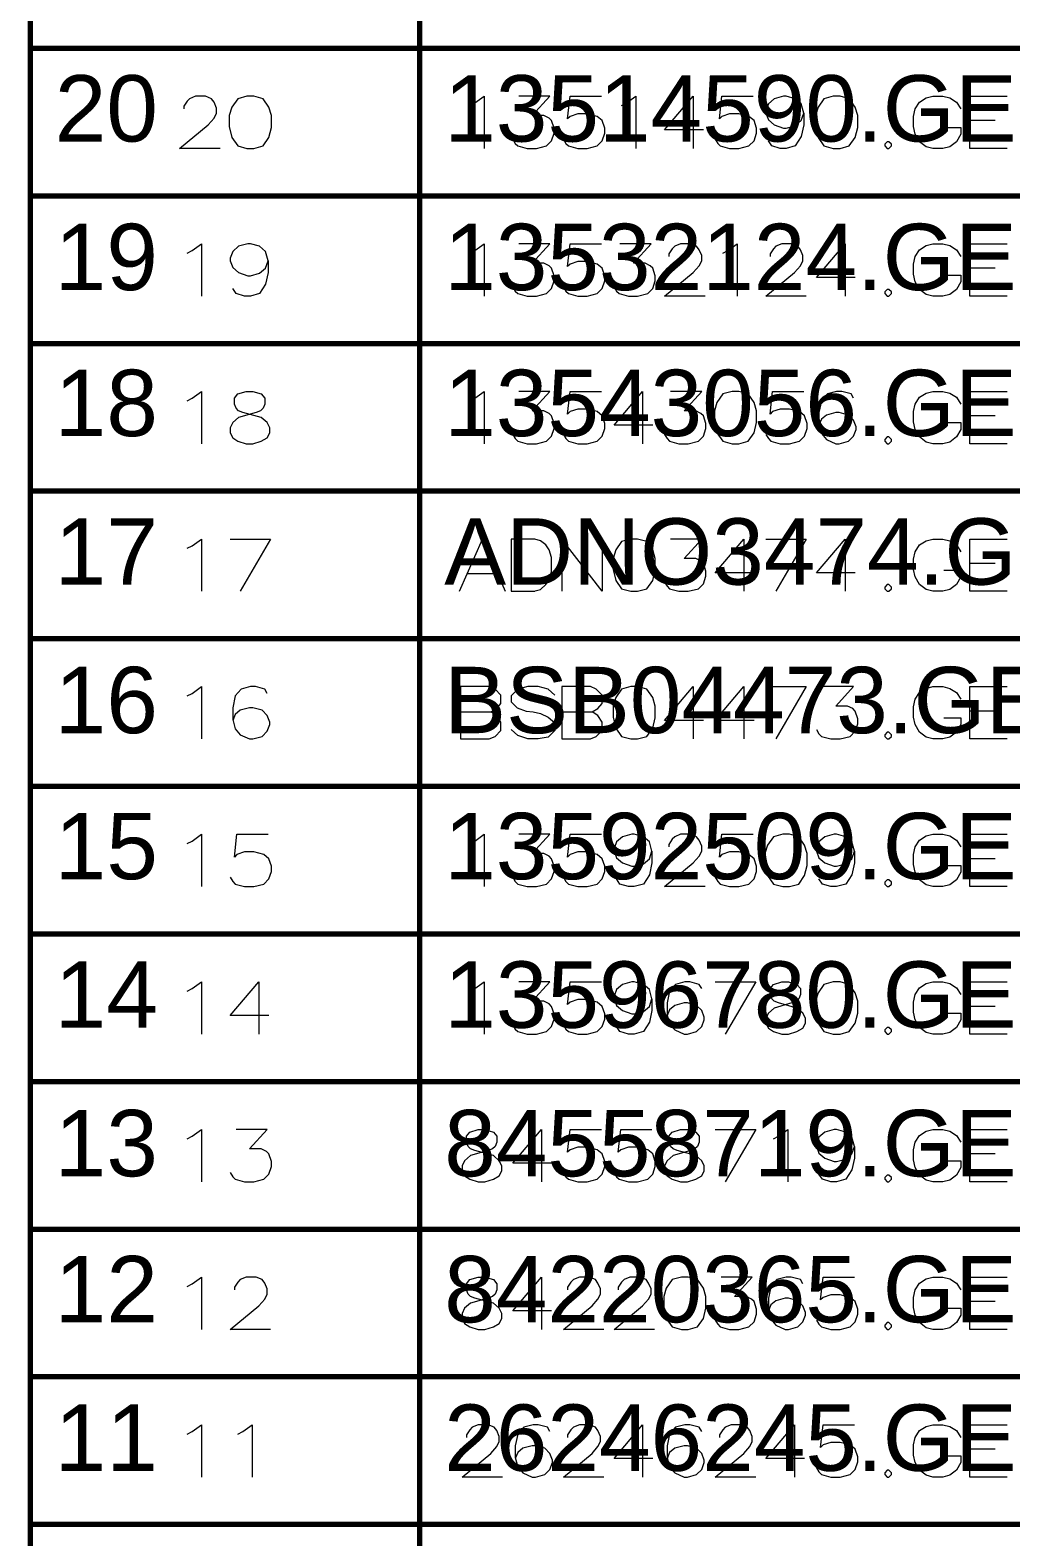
# Model space of a CAD drawing. Header units: millimetres. Extents: x 0 to 174, y 0 to 33.
# Drawn here: x 70.246 to 72.904, y 20.297 to 24.382 of the extents above; entities that cross this region are included whole.
import ezdxf

# ---------------------------------------------------------------- set-up
doc = ezdxf.new("R2010")
doc.units = ezdxf.units.MM
doc.layers.add('BOM_OCR_TEXT', color=7, linetype='Continuous')
doc.layers.add('BOM_ORIGINAL_OUTLINES', color=7, linetype='Continuous')
doc.layers.add('PDF_Geomertry', color=7, linetype='Continuous', true_color=0x405f80)
doc.styles.get("Standard").update_dxf_attribs({"font": 'arial.ttf'})

msp = doc.modelspace()

# ---------------------------------------------------------------- linework, layer by layer
at = {"layer": 'BOM_ORIGINAL_OUTLINES', "color": 18, "lineweight": 13, "true_color": 0x260000}
for points in [[(70.7607, 24.061), (70.651, 24.061), (70.7286, 24.125), (70.7447, 24.1433), (70.7515, 24.1571), (70.7515, 24.1707), (70.7447, 24.1868), (70.7378, 24.1958), (70.7218, 24.2028), (70.6943, 24.2028), (70.6783, 24.1958), (70.6715, 24.189), (70.6624, 24.1753), (70.6624, 24.1685)], [(71.4375, 24.1776), (71.4512, 24.1844), (71.4764, 24.2028), (71.4764, 24.061)], [(71.5542, 24.0861), (71.561, 24.0747), (71.5678, 24.0679), (71.5929, 24.061), (71.6181, 24.061), (71.6456, 24.0679), (71.6593, 24.0815), (71.6661, 24.1022), (71.6661, 24.1158), (71.6593, 24.1364), (71.6524, 24.1433), (71.6387, 24.1501), (71.6067, 24.1501), (71.6547, 24.2028), (71.5701, 24.2028)], [(71.6913, 24.0861), (71.6982, 24.0747), (71.705, 24.0679), (71.7301, 24.061), (71.7553, 24.061), (71.7828, 24.0679), (71.7964, 24.0815), (71.8033, 24.1022), (71.8033, 24.1158), (71.7964, 24.1364), (71.7828, 24.1479), (71.7553, 24.1547), (71.7301, 24.1547), (71.7096, 24.1479), (71.7026, 24.141), (71.7096, 24.2028), (71.7942, 24.2028)], [(71.849, 24.1776), (71.8628, 24.1844), (71.8879, 24.2028), (71.8879, 24.061)], [(72.0707, 24.1113), (71.9656, 24.1113), (72.0433, 24.2028), (72.0433, 24.1342), (72.0433, 24.061)], [(72.1028, 24.0861), (72.1096, 24.0747), (72.1165, 24.0679), (72.1417, 24.061), (72.1668, 24.061), (72.1942, 24.0679), (72.2079, 24.0815), (72.2147, 24.1022), (72.2147, 24.1158), (72.2079, 24.1364), (72.1942, 24.1479), (72.1668, 24.1547), (72.1417, 24.1547), (72.1211, 24.1479), (72.1142, 24.141), (72.1211, 24.2028), (72.2057, 24.2028)], [(72.3428, 24.1571), (72.336, 24.1822), (72.3199, 24.1958), (72.2947, 24.2028), (72.2879, 24.2028), (72.2628, 24.1958), (72.2468, 24.1822), (72.2399, 24.1639), (72.2399, 24.1571), (72.2468, 24.1388), (72.2628, 24.125), (72.2879, 24.1158), (72.2947, 24.1158), (72.3199, 24.1228), (72.336, 24.1364), (72.3428, 24.1571), (72.3428, 24.125), (72.336, 24.0931), (72.3199, 24.0679), (72.2947, 24.061), (72.2787, 24.061), (72.256, 24.0679), (72.2468, 24.0815)], [(72.7222, 24.1182), (72.7681, 24.1182), (72.7681, 24.0999), (72.7565, 24.0793), (72.7383, 24.0656), (72.72, 24.061), (72.6925, 24.061), (72.6743, 24.0656), (72.656, 24.0793), (72.6446, 24.0999), (72.64, 24.1204), (72.64, 24.1479), (72.6446, 24.1685), (72.656, 24.1868), (72.6743, 24.1982), (72.6925, 24.2028), (72.72, 24.2028), (72.7383, 24.1982), (72.7565, 24.1868), (72.7681, 24.1685)], [(72.8937, 24.061), (72.7932, 24.061), (72.7932, 24.2028), (72.8937, 24.2028)], [(72.8617, 24.1364), (72.7932, 24.1364)], [(70.6715, 23.7774), (70.6853, 23.7842), (70.7104, 23.8025), (70.7104, 23.6608)], [(70.891, 23.7568), (70.8842, 23.7819), (70.8681, 23.7957), (70.8429, 23.8025), (70.8361, 23.8025), (70.811, 23.7957), (70.795, 23.7819), (70.7881, 23.7636), (70.7881, 23.7568), (70.795, 23.7385), (70.811, 23.7247), (70.8361, 23.7157), (70.8429, 23.7157), (70.8681, 23.7225), (70.8842, 23.7363), (70.891, 23.7568), (70.891, 23.7247), (70.8842, 23.6928), (70.8681, 23.6676), (70.8429, 23.6608), (70.8269, 23.6608), (70.8042, 23.6676), (70.795, 23.6814)], [(71.4375, 23.7774), (71.4512, 23.7842), (71.4764, 23.8025), (71.4764, 23.6608)], [(71.5542, 23.686), (71.561, 23.6744), (71.5678, 23.6676), (71.5929, 23.6608), (71.6181, 23.6608), (71.6456, 23.6676), (71.6593, 23.6814), (71.6661, 23.7019), (71.6661, 23.7157), (71.6593, 23.7363), (71.6524, 23.7431), (71.6387, 23.7499), (71.6067, 23.7499), (71.6547, 23.8025), (71.5701, 23.8025)], [(71.6913, 23.686), (71.6982, 23.6744), (71.705, 23.6676), (71.7301, 23.6608), (71.7553, 23.6608), (71.7828, 23.6676), (71.7964, 23.6814), (71.8033, 23.7019), (71.8033, 23.7157), (71.7964, 23.7363), (71.7828, 23.7476), (71.7553, 23.7544), (71.7301, 23.7544), (71.7096, 23.7476), (71.7026, 23.7408), (71.7096, 23.8025), (71.7942, 23.8025)], [(71.8285, 23.686), (71.8353, 23.6744), (71.8422, 23.6676), (71.8674, 23.6608), (71.8925, 23.6608), (71.9199, 23.6676), (71.9336, 23.6814), (71.9404, 23.7019), (71.9404, 23.7157), (71.9336, 23.7363), (71.9268, 23.7431), (71.9131, 23.7499), (71.881, 23.7499), (71.929, 23.8025), (71.8444, 23.8025)], [(72.0753, 23.6608), (71.9656, 23.6608), (72.0433, 23.7247), (72.0593, 23.7431), (72.0663, 23.7568), (72.0663, 23.7706), (72.0593, 23.7865), (72.0525, 23.7957), (72.0365, 23.8025), (72.009, 23.8025), (71.9931, 23.7957), (71.9861, 23.7888), (71.9771, 23.7751), (71.9771, 23.7682)], [(72.1233, 23.7774), (72.1371, 23.7842), (72.1622, 23.8025), (72.1622, 23.6608)], [(72.3496, 23.6608), (72.2399, 23.6608), (72.3176, 23.7247), (72.3336, 23.7431), (72.3406, 23.7568), (72.3406, 23.7706), (72.3336, 23.7865), (72.3268, 23.7957), (72.3108, 23.8025), (72.2833, 23.8025), (72.2674, 23.7957), (72.2606, 23.7888), (72.2514, 23.7751), (72.2514, 23.7682)], [(72.4822, 23.7111), (72.3771, 23.7111), (72.4549, 23.8025), (72.4549, 23.7339), (72.4549, 23.6608)], [(72.7222, 23.7179), (72.7681, 23.7179), (72.7681, 23.6996), (72.7565, 23.679), (72.7383, 23.6653), (72.72, 23.6608), (72.6925, 23.6608), (72.6743, 23.6653), (72.656, 23.679), (72.6446, 23.6996), (72.64, 23.7203), (72.64, 23.7476), (72.6446, 23.7682), (72.656, 23.7865), (72.6743, 23.7979), (72.6925, 23.8025), (72.72, 23.8025), (72.7383, 23.7979), (72.7565, 23.7865), (72.7681, 23.7682)], [(72.8937, 23.6608), (72.7932, 23.6608), (72.7932, 23.8025), (72.8937, 23.8025)], [(72.8617, 23.7363), (72.7932, 23.7363)], [(70.6715, 23.3771), (70.6853, 23.384), (70.7104, 23.4022), (70.7104, 23.2606)], [(71.4375, 23.3771), (71.4512, 23.384), (71.4764, 23.4022), (71.4764, 23.2606)], [(71.5542, 23.2857), (71.561, 23.2743), (71.5678, 23.2674), (71.5929, 23.2606), (71.6181, 23.2606), (71.6456, 23.2674), (71.6593, 23.2811), (71.6661, 23.3017), (71.6661, 23.3154), (71.6593, 23.336), (71.6524, 23.3428), (71.6387, 23.3497), (71.6067, 23.3497), (71.6547, 23.4022), (71.5701, 23.4022)], [(71.6913, 23.2857), (71.6982, 23.2743), (71.705, 23.2674), (71.7301, 23.2606), (71.7553, 23.2606), (71.7828, 23.2674), (71.7964, 23.2811), (71.8033, 23.3017), (71.8033, 23.3154), (71.7964, 23.336), (71.7828, 23.3474), (71.7553, 23.3543), (71.7301, 23.3543), (71.7096, 23.3474), (71.7026, 23.3406), (71.7096, 23.4022), (71.7942, 23.4022)], [(71.9336, 23.3108), (71.8285, 23.3108), (71.9061, 23.4022), (71.9061, 23.3338), (71.9061, 23.2606)], [(71.9656, 23.2857), (71.9725, 23.2743), (71.9793, 23.2674), (72.0044, 23.2606), (72.0296, 23.2606), (72.0571, 23.2674), (72.0707, 23.2811), (72.0776, 23.3017), (72.0776, 23.3154), (72.0707, 23.336), (72.0639, 23.3428), (72.0501, 23.3497), (72.0182, 23.3497), (72.0663, 23.4022), (71.9817, 23.4022)], [(72.2399, 23.2857), (72.2468, 23.2743), (72.2536, 23.2674), (72.2787, 23.2606), (72.3039, 23.2606), (72.3314, 23.2674), (72.3451, 23.2811), (72.3519, 23.3017), (72.3519, 23.3154), (72.3451, 23.336), (72.3314, 23.3474), (72.3039, 23.3543), (72.2787, 23.3543), (72.2582, 23.3474), (72.2514, 23.3406), (72.2582, 23.4022), (72.3428, 23.4022)], [(72.4776, 23.384), (72.4708, 23.3954), (72.4457, 23.4022), (72.4319, 23.4022), (72.4068, 23.3954), (72.3908, 23.3771), (72.3839, 23.3451), (72.3839, 23.3131), (72.3908, 23.2879), (72.4044, 23.2719), (72.4297, 23.2606), (72.4387, 23.2606), (72.4639, 23.2674), (72.4776, 23.2811), (72.4846, 23.2994), (72.4846, 23.3063), (72.4776, 23.3246), (72.4639, 23.3382), (72.4387, 23.3451), (72.4297, 23.3451), (72.4044, 23.3382), (72.3908, 23.3268), (72.3839, 23.3108)], [(72.7222, 23.3176), (72.7681, 23.3176), (72.7681, 23.2994), (72.7565, 23.2789), (72.7383, 23.2651), (72.72, 23.2606), (72.6925, 23.2606), (72.6743, 23.2651), (72.656, 23.2789), (72.6446, 23.2994), (72.64, 23.32), (72.64, 23.3474), (72.6446, 23.3679), (72.656, 23.3863), (72.6743, 23.3976), (72.6925, 23.4022), (72.72, 23.4022), (72.7383, 23.3976), (72.7565, 23.3863), (72.7681, 23.3679)], [(72.8937, 23.2606), (72.7932, 23.2606), (72.7932, 23.4022), (72.8937, 23.4022)], [(72.8617, 23.336), (72.7932, 23.336)], [(70.6715, 22.9769), (70.6853, 22.9837), (70.7104, 23.0021), (70.7104, 22.8603)], [(70.7881, 23.0021), (70.8978, 23.0021), (70.8156, 22.8603)], [(71.4101, 22.8603), (71.4718, 23.0021), (71.5336, 22.8603)], [(71.6112, 22.8603), (71.6296, 22.8649), (71.6433, 22.8786), (71.6524, 22.8924), (71.6593, 22.9129), (71.6593, 22.9518), (71.6524, 22.9724), (71.6433, 22.986), (71.6296, 22.9975), (71.6136, 23.0021), (71.5496, 23.0021), (71.5496, 22.8603), (71.6136, 22.8603)], [(71.7964, 23.0021), (71.7964, 22.8603), (71.6867, 23.0021), (71.6867, 22.8603)], [(71.9656, 22.8854), (71.9725, 22.874), (71.9793, 22.8672), (72.0044, 22.8603), (72.0296, 22.8603), (72.0571, 22.8672), (72.0707, 22.8808), (72.0776, 22.9014), (72.0776, 22.9151), (72.0707, 22.9357), (72.0639, 22.9426), (72.0501, 22.9494), (72.0182, 22.9494), (72.0663, 23.0021), (71.9817, 23.0021)], [(72.2079, 22.9106), (72.1028, 22.9106), (72.1806, 23.0021), (72.1806, 22.9335), (72.1806, 22.8603)], [(72.2399, 23.0021), (72.3496, 23.0021), (72.2674, 22.8603)], [(72.4822, 22.9106), (72.3771, 22.9106), (72.4549, 23.0021), (72.4549, 22.9335), (72.4549, 22.8603)], [(72.7222, 22.9175), (72.7681, 22.9175), (72.7681, 22.8992), (72.7565, 22.8786), (72.7383, 22.8649), (72.72, 22.8603), (72.6925, 22.8603), (72.6743, 22.8649), (72.656, 22.8786), (72.6446, 22.8992), (72.64, 22.9197), (72.64, 22.9472), (72.6446, 22.9678), (72.656, 22.986), (72.6743, 22.9975), (72.6925, 23.0021), (72.72, 23.0021), (72.7383, 22.9975), (72.7565, 22.986), (72.7681, 22.9678)], [(72.8937, 22.8603), (72.7932, 22.8603), (72.7932, 23.0021), (72.8937, 23.0021)], [(72.8617, 22.9357), (72.7932, 22.9357)], [(71.4307, 22.9083), (71.5129, 22.9083)], [(70.6715, 22.5767), (70.6853, 22.5835), (70.7104, 22.6018), (70.7104, 22.4601)], [(70.8886, 22.5835), (70.8818, 22.595), (70.8567, 22.6018), (70.8429, 22.6018), (70.8178, 22.595), (70.8018, 22.5767), (70.795, 22.5446), (70.795, 22.5126), (70.8018, 22.4875), (70.8156, 22.4715), (70.8407, 22.4601), (70.8499, 22.4601), (70.875, 22.4669), (70.8886, 22.4807), (70.8956, 22.4989), (70.8956, 22.5058), (70.8886, 22.524), (70.875, 22.5378), (70.8499, 22.5446), (70.8407, 22.5446), (70.8156, 22.5378), (70.8018, 22.5264), (70.795, 22.5104)], [(71.6685, 22.5789), (71.6501, 22.595), (71.6226, 22.6018), (71.5953, 22.6018), (71.5678, 22.595), (71.5496, 22.5767), (71.5496, 22.5607), (71.5656, 22.5446), (71.5907, 22.5356), (71.609, 22.5332), (71.6296, 22.5286), (71.6501, 22.5194), (71.6685, 22.5035), (71.6685, 22.4829), (71.6501, 22.4646), (71.6226, 22.4601), (71.5953, 22.4601), (71.5678, 22.4692), (71.5496, 22.4853)], [(72.0707, 22.5104), (71.9656, 22.5104), (72.0433, 22.6018), (72.0433, 22.5332), (72.0433, 22.4601)], [(72.2079, 22.5104), (72.1028, 22.5104), (72.1806, 22.6018), (72.1806, 22.5332), (72.1806, 22.4601)], [(72.2399, 22.6018), (72.3496, 22.6018), (72.2674, 22.4601)], [(72.3771, 22.4853), (72.3839, 22.4738), (72.3908, 22.4669), (72.416, 22.4601), (72.4411, 22.4601), (72.4685, 22.4669), (72.4822, 22.4807), (72.489, 22.5013), (72.489, 22.515), (72.4822, 22.5356), (72.4754, 22.5424), (72.4617, 22.5492), (72.4297, 22.5492), (72.4776, 22.6018), (72.3931, 22.6018)], [(72.7222, 22.5172), (72.7681, 22.5172), (72.7681, 22.4989), (72.7565, 22.4783), (72.7383, 22.4646), (72.72, 22.4601), (72.6925, 22.4601), (72.6743, 22.4646), (72.656, 22.4783), (72.6446, 22.4989), (72.64, 22.5194), (72.64, 22.5469), (72.6446, 22.5675), (72.656, 22.5858), (72.6743, 22.5972), (72.6925, 22.6018), (72.72, 22.6018), (72.7383, 22.5972), (72.7565, 22.5858), (72.7681, 22.5675)], [(72.8937, 22.4601), (72.7932, 22.4601), (72.7932, 22.6018), (72.8937, 22.6018)], [(71.4124, 22.5332), (71.4947, 22.5332)], [(71.6867, 22.5332), (71.769, 22.5332)], [(72.8617, 22.5356), (72.7932, 22.5356)], [(70.6715, 22.1764), (70.6853, 22.1833), (70.7104, 22.2015), (70.7104, 22.0599)], [(70.7881, 22.085), (70.795, 22.0736), (70.8018, 22.0667), (70.8269, 22.0599), (70.8521, 22.0599), (70.8796, 22.0667), (70.8932, 22.0804), (70.9001, 22.101), (70.9001, 22.1147), (70.8932, 22.1353), (70.8796, 22.1467), (70.8521, 22.1536), (70.8269, 22.1536), (70.8064, 22.1467), (70.7996, 22.1399), (70.8064, 22.2015), (70.891, 22.2015)], [(71.4375, 22.1764), (71.4512, 22.1833), (71.4764, 22.2015), (71.4764, 22.0599)], [(71.5542, 22.085), (71.561, 22.0736), (71.5678, 22.0667), (71.5929, 22.0599), (71.6181, 22.0599), (71.6456, 22.0667), (71.6593, 22.0804), (71.6661, 22.101), (71.6661, 22.1147), (71.6593, 22.1353), (71.6524, 22.1421), (71.6387, 22.149), (71.6067, 22.149), (71.6547, 22.2015), (71.5701, 22.2015)], [(71.6913, 22.085), (71.6982, 22.0736), (71.705, 22.0667), (71.7301, 22.0599), (71.7553, 22.0599), (71.7828, 22.0667), (71.7964, 22.0804), (71.8033, 22.101), (71.8033, 22.1147), (71.7964, 22.1353), (71.7828, 22.1467), (71.7553, 22.1536), (71.7301, 22.1536), (71.7096, 22.1467), (71.7026, 22.1399), (71.7096, 22.2015), (71.7942, 22.2015)], [(71.9312, 22.1558), (71.9244, 22.181), (71.9085, 22.1947), (71.8833, 22.2015), (71.8764, 22.2015), (71.8513, 22.1947), (71.8353, 22.181), (71.8285, 22.1626), (71.8285, 22.1558), (71.8353, 22.1375), (71.8513, 22.1239), (71.8764, 22.1147), (71.8833, 22.1147), (71.9085, 22.1215), (71.9244, 22.1353), (71.9312, 22.1558), (71.9312, 22.1239), (71.9244, 22.0918), (71.9085, 22.0667), (71.8833, 22.0599), (71.8674, 22.0599), (71.8444, 22.0667), (71.8353, 22.0804)], [(72.0753, 22.0599), (71.9656, 22.0599), (72.0433, 22.1239), (72.0593, 22.1421), (72.0663, 22.1558), (72.0663, 22.1696), (72.0593, 22.1856), (72.0525, 22.1947), (72.0365, 22.2015), (72.009, 22.2015), (71.9931, 22.1947), (71.9861, 22.1879), (71.9771, 22.1742), (71.9771, 22.1672)], [(72.1028, 22.085), (72.1096, 22.0736), (72.1165, 22.0667), (72.1417, 22.0599), (72.1668, 22.0599), (72.1942, 22.0667), (72.2079, 22.0804), (72.2147, 22.101), (72.2147, 22.1147), (72.2079, 22.1353), (72.1942, 22.1467), (72.1668, 22.1536), (72.1417, 22.1536), (72.1211, 22.1467), (72.1142, 22.1399), (72.1211, 22.2015), (72.2057, 22.2015)], [(72.48, 22.1558), (72.4731, 22.181), (72.4571, 22.1947), (72.4319, 22.2015), (72.4251, 22.2015), (72.4, 22.1947), (72.3839, 22.181), (72.3771, 22.1626), (72.3771, 22.1558), (72.3839, 22.1375), (72.4, 22.1239), (72.4251, 22.1147), (72.4319, 22.1147), (72.4571, 22.1215), (72.4731, 22.1353), (72.48, 22.1558), (72.48, 22.1239), (72.4731, 22.0918), (72.4571, 22.0667), (72.4319, 22.0599), (72.416, 22.0599), (72.3931, 22.0667), (72.3839, 22.0804)], [(72.7222, 22.1169), (72.7681, 22.1169), (72.7681, 22.0988), (72.7565, 22.0781), (72.7383, 22.0644), (72.72, 22.0599), (72.6925, 22.0599), (72.6743, 22.0644), (72.656, 22.0781), (72.6446, 22.0988), (72.64, 22.1193), (72.64, 22.1467), (72.6446, 22.1672), (72.656, 22.1856), (72.6743, 22.1969), (72.6925, 22.2015), (72.72, 22.2015), (72.7383, 22.1969), (72.7565, 22.1856), (72.7681, 22.1672)], [(72.8937, 22.0599), (72.7932, 22.0599), (72.7932, 22.2015), (72.8937, 22.2015)], [(72.8617, 22.1353), (72.7932, 22.1353)], [(70.6715, 21.7763), (70.6853, 21.7831), (70.7104, 21.8014), (70.7104, 21.6596)], [(70.8932, 21.7099), (70.7881, 21.7099), (70.8658, 21.8014), (70.8658, 21.7328), (70.8658, 21.6596)], [(71.4375, 21.7763), (71.4512, 21.7831), (71.4764, 21.8014), (71.4764, 21.6596)], [(71.5542, 21.6847), (71.561, 21.6733), (71.5678, 21.6664), (71.5929, 21.6596), (71.6181, 21.6596), (71.6456, 21.6664), (71.6593, 21.6801), (71.6661, 21.7007), (71.6661, 21.7144), (71.6593, 21.735), (71.6524, 21.7419), (71.6387, 21.7488), (71.6067, 21.7488), (71.6547, 21.8014), (71.5701, 21.8014)], [(71.6913, 21.6847), (71.6982, 21.6733), (71.705, 21.6664), (71.7301, 21.6596), (71.7553, 21.6596), (71.7828, 21.6664), (71.7964, 21.6801), (71.8033, 21.7007), (71.8033, 21.7144), (71.7964, 21.735), (71.7828, 21.7465), (71.7553, 21.7533), (71.7301, 21.7533), (71.7096, 21.7465), (71.7026, 21.7396), (71.7096, 21.8014), (71.7942, 21.8014)], [(71.9312, 21.7556), (71.9244, 21.7807), (71.9085, 21.7944), (71.8833, 21.8014), (71.8764, 21.8014), (71.8513, 21.7944), (71.8353, 21.7807), (71.8285, 21.7625), (71.8285, 21.7556), (71.8353, 21.7374), (71.8513, 21.7236), (71.8764, 21.7144), (71.8833, 21.7144), (71.9085, 21.7214), (71.9244, 21.735), (71.9312, 21.7556), (71.9312, 21.7236), (71.9244, 21.6917), (71.9085, 21.6664), (71.8833, 21.6596), (71.8674, 21.6596), (71.8444, 21.6664), (71.8353, 21.6801)], [(72.0663, 21.7831), (72.0593, 21.7944), (72.0342, 21.8014), (72.0204, 21.8014), (71.9953, 21.7944), (71.9793, 21.7763), (71.9725, 21.7442), (71.9725, 21.7122), (71.9793, 21.6871), (71.9931, 21.671), (72.0182, 21.6596), (72.0274, 21.6596), (72.0525, 21.6664), (72.0663, 21.6801), (72.0731, 21.6985), (72.0731, 21.7053), (72.0663, 21.7236), (72.0525, 21.7374), (72.0274, 21.7442), (72.0182, 21.7442), (71.9931, 21.7374), (71.9793, 21.7258), (71.9725, 21.7099)], [(72.1028, 21.8014), (72.2125, 21.8014), (72.1301, 21.6596)], [(72.7222, 21.7168), (72.7681, 21.7168), (72.7681, 21.6985), (72.7565, 21.6779), (72.7383, 21.6642), (72.72, 21.6596), (72.6925, 21.6596), (72.6743, 21.6642), (72.656, 21.6779), (72.6446, 21.6985), (72.64, 21.719), (72.64, 21.7465), (72.6446, 21.7671), (72.656, 21.7853), (72.6743, 21.7968), (72.6925, 21.8014), (72.72, 21.8014), (72.7383, 21.7968), (72.7565, 21.7853), (72.7681, 21.7671)], [(72.8937, 21.6596), (72.7932, 21.6596), (72.7932, 21.8014), (72.8937, 21.8014)], [(72.8617, 21.735), (72.7932, 21.735)], [(70.6715, 21.376), (70.6853, 21.3828), (70.7104, 21.4011), (70.7104, 21.2593)], [(70.7881, 21.2846), (70.795, 21.2731), (70.8018, 21.2663), (70.8269, 21.2593), (70.8521, 21.2593), (70.8796, 21.2663), (70.8932, 21.28), (70.9001, 21.3006), (70.9001, 21.3142), (70.8932, 21.3349), (70.8864, 21.3417), (70.8726, 21.3485), (70.8407, 21.3485), (70.8886, 21.4011), (70.8042, 21.4011)], [(71.6593, 21.3097), (71.5542, 21.3097), (71.6318, 21.4011), (71.6318, 21.3325), (71.6318, 21.2593)], [(71.6913, 21.2846), (71.6982, 21.2731), (71.705, 21.2663), (71.7301, 21.2593), (71.7553, 21.2593), (71.7828, 21.2663), (71.7964, 21.28), (71.8033, 21.3006), (71.8033, 21.3142), (71.7964, 21.3349), (71.7828, 21.3463), (71.7553, 21.3531), (71.7301, 21.3531), (71.7096, 21.3463), (71.7026, 21.3394), (71.7096, 21.4011), (71.7942, 21.4011)], [(71.8285, 21.2846), (71.8353, 21.2731), (71.8422, 21.2663), (71.8674, 21.2593), (71.8925, 21.2593), (71.9199, 21.2663), (71.9336, 21.28), (71.9404, 21.3006), (71.9404, 21.3142), (71.9336, 21.3349), (71.9199, 21.3463), (71.8925, 21.3531), (71.8674, 21.3531), (71.8467, 21.3463), (71.8399, 21.3394), (71.8467, 21.4011), (71.9312, 21.4011)], [(72.1028, 21.4011), (72.2125, 21.4011), (72.1301, 21.2593)], [(72.2606, 21.376), (72.2742, 21.3828), (72.2993, 21.4011), (72.2993, 21.2593)], [(72.48, 21.3554), (72.4731, 21.3806), (72.4571, 21.3943), (72.4319, 21.4011), (72.4251, 21.4011), (72.4, 21.3943), (72.3839, 21.3806), (72.3771, 21.3622), (72.3771, 21.3554), (72.3839, 21.3371), (72.4, 21.3233), (72.4251, 21.3142), (72.4319, 21.3142), (72.4571, 21.3211), (72.4731, 21.3349), (72.48, 21.3554), (72.48, 21.3233), (72.4731, 21.2914), (72.4571, 21.2663), (72.4319, 21.2593), (72.416, 21.2593), (72.3931, 21.2663), (72.3839, 21.28)], [(72.7222, 21.3165), (72.7681, 21.3165), (72.7681, 21.2982), (72.7565, 21.2776), (72.7383, 21.2639), (72.72, 21.2593), (72.6925, 21.2593), (72.6743, 21.2639), (72.656, 21.2776), (72.6446, 21.2982), (72.64, 21.3188), (72.64, 21.3463), (72.6446, 21.3668), (72.656, 21.3851), (72.6743, 21.3965), (72.6925, 21.4011), (72.72, 21.4011), (72.7383, 21.3965), (72.7565, 21.3851), (72.7681, 21.3668)], [(72.8937, 21.2593), (72.7932, 21.2593), (72.7932, 21.4011), (72.8937, 21.4011)], [(72.8617, 21.3349), (72.7932, 21.3349)], [(70.6715, 20.9757), (70.6853, 20.9826), (70.7104, 21.0008), (70.7104, 20.8592)], [(70.8978, 20.8592), (70.7881, 20.8592), (70.8658, 20.9232), (70.8818, 20.9414), (70.8886, 20.9551), (70.8886, 20.9689), (70.8818, 20.9849), (70.875, 20.994), (70.859, 21.0008), (70.8315, 21.0008), (70.8156, 20.994), (70.8086, 20.9871), (70.7996, 20.9735), (70.7996, 20.9665)], [(71.6593, 20.9094), (71.5542, 20.9094), (71.6318, 21.0008), (71.6318, 20.9322), (71.6318, 20.8592)], [(71.801, 20.8592), (71.6913, 20.8592), (71.769, 20.9232), (71.785, 20.9414), (71.7918, 20.9551), (71.7918, 20.9689), (71.785, 20.9849), (71.7782, 20.994), (71.7621, 21.0008), (71.7347, 21.0008), (71.7188, 20.994), (71.7118, 20.9871), (71.7026, 20.9735), (71.7026, 20.9665)], [(71.9382, 20.8592), (71.8285, 20.8592), (71.9061, 20.9232), (71.9222, 20.9414), (71.929, 20.9551), (71.929, 20.9689), (71.9222, 20.9849), (71.9153, 20.994), (71.8993, 21.0008), (71.8718, 21.0008), (71.8558, 20.994), (71.849, 20.9871), (71.8399, 20.9735), (71.8399, 20.9665)], [(72.1028, 20.8843), (72.1096, 20.8729), (72.1165, 20.866), (72.1417, 20.8592), (72.1668, 20.8592), (72.1942, 20.866), (72.2079, 20.8797), (72.2147, 20.9003), (72.2147, 20.914), (72.2079, 20.9346), (72.2011, 20.9414), (72.1874, 20.9483), (72.1553, 20.9483), (72.2033, 21.0008), (72.1187, 21.0008)], [(72.3406, 20.9826), (72.3336, 20.994), (72.3085, 21.0008), (72.2947, 21.0008), (72.2696, 20.994), (72.2536, 20.9757), (72.2468, 20.9438), (72.2468, 20.9117), (72.2536, 20.8865), (72.2674, 20.8706), (72.2925, 20.8592), (72.3017, 20.8592), (72.3268, 20.866), (72.3406, 20.8797), (72.3474, 20.8981), (72.3474, 20.9049), (72.3406, 20.9232), (72.3268, 20.9368), (72.3017, 20.9438), (72.2925, 20.9438), (72.2674, 20.9368), (72.2536, 20.9254), (72.2468, 20.9094)], [(72.3771, 20.8843), (72.3839, 20.8729), (72.3908, 20.866), (72.416, 20.8592), (72.4411, 20.8592), (72.4685, 20.866), (72.4822, 20.8797), (72.489, 20.9003), (72.489, 20.914), (72.4822, 20.9346), (72.4685, 20.946), (72.4411, 20.9529), (72.416, 20.9529), (72.3954, 20.946), (72.3885, 20.9392), (72.3954, 21.0008), (72.48, 21.0008)], [(72.7222, 20.9163), (72.7681, 20.9163), (72.7681, 20.8981), (72.7565, 20.8774), (72.7383, 20.8638), (72.72, 20.8592), (72.6925, 20.8592), (72.6743, 20.8638), (72.656, 20.8774), (72.6446, 20.8981), (72.64, 20.9186), (72.64, 20.946), (72.6446, 20.9665), (72.656, 20.9849), (72.6743, 20.9962), (72.6925, 21.0008), (72.72, 21.0008), (72.7383, 20.9962), (72.7565, 20.9849), (72.7681, 20.9665)], [(72.8937, 20.8592), (72.7932, 20.8592), (72.7932, 21.0008), (72.8937, 21.0008)], [(72.8617, 20.9346), (72.7932, 20.9346)], [(70.6715, 20.5754), (70.6853, 20.5824), (70.7104, 20.6007), (70.7104, 20.4589)], [(70.8086, 20.5754), (70.8224, 20.5824), (70.8475, 20.6007), (70.8475, 20.4589)], [(71.5267, 20.4589), (71.4169, 20.4589), (71.4947, 20.5229), (71.5107, 20.5413), (71.5175, 20.5549), (71.5175, 20.5686), (71.5107, 20.5846), (71.5039, 20.5938), (71.4878, 20.6007), (71.4604, 20.6007), (71.4444, 20.5938), (71.4375, 20.5869), (71.4283, 20.5732), (71.4283, 20.5664)], [(71.6547, 20.5824), (71.6478, 20.5938), (71.6226, 20.6007), (71.609, 20.6007), (71.5839, 20.5938), (71.5678, 20.5754), (71.561, 20.5435), (71.561, 20.5115), (71.5678, 20.4864), (71.5815, 20.4703), (71.6067, 20.4589), (71.6158, 20.4589), (71.641, 20.4657), (71.6547, 20.4794), (71.6615, 20.4978), (71.6615, 20.5046), (71.6547, 20.5229), (71.641, 20.5367), (71.6158, 20.5435), (71.6067, 20.5435), (71.5815, 20.5367), (71.5678, 20.5251), (71.561, 20.5092)], [(71.801, 20.4589), (71.6913, 20.4589), (71.769, 20.5229), (71.785, 20.5413), (71.7918, 20.5549), (71.7918, 20.5686), (71.785, 20.5846), (71.7782, 20.5938), (71.7621, 20.6007), (71.7347, 20.6007), (71.7188, 20.5938), (71.7118, 20.5869), (71.7026, 20.5732), (71.7026, 20.5664)], [(71.9336, 20.5092), (71.8285, 20.5092), (71.9061, 20.6007), (71.9061, 20.5321), (71.9061, 20.4589)], [(72.0663, 20.5824), (72.0593, 20.5938), (72.0342, 20.6007), (72.0204, 20.6007), (71.9953, 20.5938), (71.9793, 20.5754), (71.9725, 20.5435), (71.9725, 20.5115), (71.9793, 20.4864), (71.9931, 20.4703), (72.0182, 20.4589), (72.0274, 20.4589), (72.0525, 20.4657), (72.0663, 20.4794), (72.0731, 20.4978), (72.0731, 20.5046), (72.0663, 20.5229), (72.0525, 20.5367), (72.0274, 20.5435), (72.0182, 20.5435), (71.9931, 20.5367), (71.9793, 20.5251), (71.9725, 20.5092)], [(72.2125, 20.4589), (72.1028, 20.4589), (72.1806, 20.5229), (72.1965, 20.5413), (72.2033, 20.5549), (72.2033, 20.5686), (72.1965, 20.5846), (72.1896, 20.5938), (72.1736, 20.6007), (72.1462, 20.6007), (72.1301, 20.5938), (72.1233, 20.5869), (72.1142, 20.5732), (72.1142, 20.5664)], [(72.3451, 20.5092), (72.2399, 20.5092), (72.3176, 20.6007), (72.3176, 20.5321), (72.3176, 20.4589)], [(72.3771, 20.484), (72.3839, 20.4726), (72.3908, 20.4657), (72.416, 20.4589), (72.4411, 20.4589), (72.4685, 20.4657), (72.4822, 20.4794), (72.489, 20.5), (72.489, 20.5138), (72.4822, 20.5343), (72.4685, 20.5458), (72.4411, 20.5526), (72.416, 20.5526), (72.3954, 20.5458), (72.3885, 20.5389), (72.3954, 20.6007), (72.48, 20.6007)], [(72.7222, 20.5161), (72.7681, 20.5161), (72.7681, 20.4978), (72.7565, 20.4772), (72.7383, 20.4635), (72.72, 20.4589), (72.6925, 20.4589), (72.6743, 20.4635), (72.656, 20.4772), (72.6446, 20.4978), (72.64, 20.5183), (72.64, 20.5458), (72.6446, 20.5664), (72.656, 20.5846), (72.6743, 20.5961), (72.6925, 20.6007), (72.72, 20.6007), (72.7383, 20.5961), (72.7565, 20.5846), (72.7681, 20.5664)], [(72.8937, 20.4589), (72.7932, 20.4589), (72.7932, 20.6007), (72.8937, 20.6007)], [(72.8617, 20.5343), (72.7932, 20.5343)]]:
    msp.add_lwpolyline(points, dxfattribs=at)
for points in [[(70.8337, 24.2028), (70.8086, 24.1958), (70.7926, 24.1731), (70.7858, 24.1501), (70.7858, 24.1204), (70.7926, 24.0907), (70.8086, 24.0679), (70.8337, 24.061), (70.8521, 24.061), (70.8772, 24.0679), (70.8932, 24.0907), (70.9001, 24.1182), (70.9001, 24.1501), (70.8932, 24.1731), (70.8772, 24.1958), (70.8521, 24.2028), (70.8337, 24.2028)], [(72.4228, 24.2028), (72.3976, 24.1958), (72.3817, 24.1731), (72.3749, 24.1501), (72.3749, 24.1204), (72.3817, 24.0907), (72.3976, 24.0679), (72.4228, 24.061), (72.4411, 24.061), (72.4662, 24.0679), (72.4822, 24.0907), (72.489, 24.1182), (72.489, 24.1501), (72.4822, 24.1731), (72.4662, 24.1958), (72.4411, 24.2028), (72.4228, 24.2028)], [(72.5806, 24.0679), (72.5806, 24.0725), (72.5736, 24.0793), (72.5692, 24.0793), (72.5622, 24.0725), (72.5622, 24.0679), (72.5692, 24.061), (72.5736, 24.061)], [(72.5806, 23.6676), (72.5806, 23.6722), (72.5736, 23.679), (72.5692, 23.679), (72.5622, 23.6722), (72.5622, 23.6676), (72.5692, 23.6608), (72.5736, 23.6608)], [(70.8726, 23.3314), (70.8224, 23.3451), (70.811, 23.3497), (70.8042, 23.3565), (70.7996, 23.3679), (70.7996, 23.384), (70.8086, 23.3954), (70.8315, 23.4022), (70.8499, 23.4022), (70.8726, 23.3954), (70.8818, 23.384), (70.8818, 23.3679), (70.8772, 23.3565), (70.8704, 23.3497), (70.859, 23.3451), (70.811, 23.3314), (70.795, 23.3176), (70.7881, 23.304), (70.7881, 23.2903), (70.795, 23.2765), (70.8086, 23.2674), (70.8315, 23.2606), (70.8499, 23.2606), (70.8726, 23.2674), (70.8886, 23.2765), (70.8956, 23.2903), (70.8956, 23.304), (70.8886, 23.3176)], [(72.1485, 23.4022), (72.1233, 23.3954), (72.1074, 23.3725), (72.1004, 23.3497), (72.1004, 23.32), (72.1074, 23.2903), (72.1233, 23.2674), (72.1485, 23.2606), (72.1668, 23.2606), (72.1919, 23.2674), (72.2079, 23.2903), (72.2147, 23.3176), (72.2147, 23.3497), (72.2079, 23.3725), (72.1919, 23.3954), (72.1668, 23.4022), (72.1485, 23.4022)], [(72.5806, 23.2674), (72.5806, 23.2719), (72.5736, 23.2789), (72.5692, 23.2789), (72.5622, 23.2719), (72.5622, 23.2674), (72.5692, 23.2606), (72.5736, 23.2606)], [(71.8742, 23.0021), (71.849, 22.9951), (71.8331, 22.9724), (71.8261, 22.9494), (71.8261, 22.9197), (71.8331, 22.89), (71.849, 22.8672), (71.8742, 22.8603), (71.8925, 22.8603), (71.9176, 22.8672), (71.9336, 22.89), (71.9404, 22.9175), (71.9404, 22.9494), (71.9336, 22.9724), (71.9176, 22.9951), (71.8925, 23.0021), (71.8742, 23.0021)], [(72.5806, 22.8672), (72.5806, 22.8718), (72.5736, 22.8786), (72.5692, 22.8786), (72.5622, 22.8718), (72.5622, 22.8672), (72.5692, 22.8603), (72.5736, 22.8603)], [(71.4901, 22.4601), (71.5061, 22.4669), (71.5221, 22.4829), (71.5221, 22.5058), (71.5107, 22.524), (71.4947, 22.5332), (71.5107, 22.5424), (71.5221, 22.5561), (71.5221, 22.5789), (71.5061, 22.595), (71.4901, 22.6018), (71.4124, 22.6018), (71.4124, 22.4601)], [(71.7644, 22.4601), (71.7804, 22.4669), (71.7964, 22.4829), (71.7964, 22.5058), (71.785, 22.524), (71.769, 22.5332), (71.785, 22.5424), (71.7964, 22.5561), (71.7964, 22.5789), (71.7804, 22.595), (71.7644, 22.6018), (71.6867, 22.6018), (71.6867, 22.4601)], [(71.8742, 22.6018), (71.849, 22.595), (71.8331, 22.5721), (71.8261, 22.5492), (71.8261, 22.5194), (71.8331, 22.4897), (71.849, 22.4669), (71.8742, 22.4601), (71.8925, 22.4601), (71.9176, 22.4669), (71.9336, 22.4897), (71.9404, 22.5172), (71.9404, 22.5492), (71.9336, 22.5721), (71.9176, 22.595), (71.8925, 22.6018), (71.8742, 22.6018)], [(72.5806, 22.4669), (72.5806, 22.4715), (72.5736, 22.4783), (72.5692, 22.4783), (72.5622, 22.4715), (72.5622, 22.4669), (72.5692, 22.4601), (72.5736, 22.4601)], [(72.2857, 22.2015), (72.2606, 22.1947), (72.2444, 22.1718), (72.2376, 22.149), (72.2376, 22.1193), (72.2444, 22.0896), (72.2606, 22.0667), (72.2857, 22.0599), (72.3039, 22.0599), (72.329, 22.0667), (72.3451, 22.0896), (72.3519, 22.1169), (72.3519, 22.149), (72.3451, 22.1718), (72.329, 22.1947), (72.3039, 22.2015), (72.2857, 22.2015)], [(72.5806, 22.0667), (72.5806, 22.0713), (72.5736, 22.0781), (72.5692, 22.0781), (72.5622, 22.0713), (72.5622, 22.0667), (72.5692, 22.0599), (72.5736, 22.0599)], [(72.3244, 21.7304), (72.2742, 21.7442), (72.2628, 21.7488), (72.256, 21.7556), (72.2514, 21.7671), (72.2514, 21.7831), (72.2606, 21.7944), (72.2833, 21.8014), (72.3017, 21.8014), (72.3244, 21.7944), (72.3336, 21.7831), (72.3336, 21.7671), (72.329, 21.7556), (72.3222, 21.7488), (72.3108, 21.7442), (72.2628, 21.7304), (72.2468, 21.7168), (72.2399, 21.7031), (72.2399, 21.6893), (72.2468, 21.6756), (72.2606, 21.6664), (72.2833, 21.6596), (72.3017, 21.6596), (72.3244, 21.6664), (72.3406, 21.6756), (72.3474, 21.6893), (72.3474, 21.7031), (72.3406, 21.7168)], [(72.4228, 21.8014), (72.3976, 21.7944), (72.3817, 21.7717), (72.3749, 21.7488), (72.3749, 21.719), (72.3817, 21.6893), (72.3976, 21.6664), (72.4228, 21.6596), (72.4411, 21.6596), (72.4662, 21.6664), (72.4822, 21.6893), (72.489, 21.7168), (72.489, 21.7488), (72.4822, 21.7717), (72.4662, 21.7944), (72.4411, 21.8014), (72.4228, 21.8014)], [(72.5806, 21.6664), (72.5806, 21.671), (72.5736, 21.6779), (72.5692, 21.6779), (72.5622, 21.671), (72.5622, 21.6664), (72.5692, 21.6596), (72.5736, 21.6596)], [(71.5015, 21.3303), (71.4512, 21.3439), (71.4399, 21.3485), (71.4329, 21.3554), (71.4283, 21.3668), (71.4283, 21.3828), (71.4375, 21.3943), (71.4604, 21.4011), (71.4786, 21.4011), (71.5015, 21.3943), (71.5107, 21.3828), (71.5107, 21.3668), (71.5061, 21.3554), (71.4993, 21.3485), (71.4878, 21.3439), (71.4399, 21.3303), (71.4237, 21.3165), (71.4169, 21.3028), (71.4169, 21.289), (71.4237, 21.2754), (71.4375, 21.2663), (71.4604, 21.2593), (71.4786, 21.2593), (71.5015, 21.2663), (71.5175, 21.2754), (71.5244, 21.289), (71.5244, 21.3028), (71.5175, 21.3165)], [(72.0501, 21.3303), (71.9999, 21.3439), (71.9885, 21.3485), (71.9817, 21.3554), (71.9771, 21.3668), (71.9771, 21.3828), (71.9861, 21.3943), (72.009, 21.4011), (72.0274, 21.4011), (72.0501, 21.3943), (72.0593, 21.3828), (72.0593, 21.3668), (72.0547, 21.3554), (72.0479, 21.3485), (72.0365, 21.3439), (71.9885, 21.3303), (71.9725, 21.3165), (71.9656, 21.3028), (71.9656, 21.289), (71.9725, 21.2754), (71.9861, 21.2663), (72.009, 21.2593), (72.0274, 21.2593), (72.0501, 21.2663), (72.0663, 21.2754), (72.0731, 21.289), (72.0731, 21.3028), (72.0663, 21.3165)], [(72.5806, 21.2663), (72.5806, 21.2708), (72.5736, 21.2776), (72.5692, 21.2776), (72.5622, 21.2708), (72.5622, 21.2663), (72.5692, 21.2593), (72.5736, 21.2593)], [(71.5015, 20.93), (71.4512, 20.9438), (71.4399, 20.9483), (71.4329, 20.9551), (71.4283, 20.9665), (71.4283, 20.9826), (71.4375, 20.994), (71.4604, 21.0008), (71.4786, 21.0008), (71.5015, 20.994), (71.5107, 20.9826), (71.5107, 20.9665), (71.5061, 20.9551), (71.4993, 20.9483), (71.4878, 20.9438), (71.4399, 20.93), (71.4237, 20.9163), (71.4169, 20.9025), (71.4169, 20.8889), (71.4237, 20.8751), (71.4375, 20.866), (71.4604, 20.8592), (71.4786, 20.8592), (71.5015, 20.866), (71.5175, 20.8751), (71.5244, 20.8889), (71.5244, 20.9025), (71.5175, 20.9163)], [(72.0112, 21.0008), (71.9861, 20.994), (71.9701, 20.9711), (71.9633, 20.9483), (71.9633, 20.9186), (71.9701, 20.8889), (71.9861, 20.866), (72.0112, 20.8592), (72.0296, 20.8592), (72.0547, 20.866), (72.0707, 20.8889), (72.0776, 20.9163), (72.0776, 20.9483), (72.0707, 20.9711), (72.0547, 20.994), (72.0296, 21.0008), (72.0112, 21.0008)], [(72.5806, 20.866), (72.5806, 20.8706), (72.5736, 20.8774), (72.5692, 20.8774), (72.5622, 20.8706), (72.5622, 20.866), (72.5692, 20.8592), (72.5736, 20.8592)], [(72.5806, 20.4657), (72.5806, 20.4703), (72.5736, 20.4772), (72.5692, 20.4772), (72.5622, 20.4703), (72.5622, 20.4657), (72.5692, 20.4589), (72.5736, 20.4589)]]:
    msp.add_lwpolyline(points, close=True, dxfattribs=at)
at = {"layer": 'PDF_Geomertry', "color": 165, "lineweight": 70, "true_color": 0x5267a5}
for points in [[(70.2461, 24.7333), (70.2461, 24.3332), (71.3026, 24.3332), (71.3026, 24.7333), (75.611, 24.7333), (75.611, 25.1336), (83.901, 25.1336), (83.901, 25.5339), (85.7837, 25.5339), (85.7837, 25.934), (98.9892, 25.934), (98.9892, 26.3343)], [(70.2461, 24.3332), (70.2461, 23.9329), (71.3026, 23.9329), (71.3026, 24.3332), (75.611, 24.3332), (75.611, 24.7333), (83.901, 24.7333), (83.901, 25.1336), (85.7837, 25.1336), (85.7837, 25.5339), (98.9892, 25.5339), (98.9892, 25.934)], [(70.2461, 23.9329), (70.2461, 23.5326), (71.3026, 23.5326), (71.3026, 23.9329), (75.611, 23.9329), (75.611, 24.3332), (83.901, 24.3332), (83.901, 24.7333), (85.7837, 24.7333), (85.7837, 25.1336), (98.9892, 25.1336), (98.9892, 25.5339)], [(70.2461, 23.5326), (70.2461, 23.1324), (71.3026, 23.1324), (71.3026, 23.5326), (75.611, 23.5326), (75.611, 23.9329), (83.901, 23.9329), (83.901, 24.3332), (85.7837, 24.3332), (85.7837, 24.7333), (98.9892, 24.7333), (98.9892, 25.1336)], [(70.2461, 23.1324), (70.2461, 22.7322), (71.3026, 22.7322), (71.3026, 23.1324), (75.611, 23.1324), (75.611, 23.5326), (83.901, 23.5326), (83.901, 23.9329), (85.7837, 23.9329), (85.7837, 24.3332), (98.9892, 24.3332), (98.9892, 24.7333)], [(70.2461, 22.7322), (70.2461, 22.3319), (71.3026, 22.3319), (71.3026, 22.7322), (75.611, 22.7322), (75.611, 23.1324), (83.901, 23.1324), (83.901, 23.5326), (85.7837, 23.5326), (85.7837, 23.9329), (98.9892, 23.9329), (98.9892, 24.3332)], [(70.2461, 22.3319), (70.2461, 21.9317), (71.3026, 21.9317), (71.3026, 22.3319), (75.611, 22.3319), (75.611, 22.7322), (83.901, 22.7322), (83.901, 23.1324), (85.7837, 23.1324), (85.7837, 23.5326), (98.9892, 23.5326), (98.9892, 23.9329)], [(70.2461, 21.9317), (70.2461, 21.5315), (71.3026, 21.5315), (71.3026, 21.9317), (75.611, 21.9317), (75.611, 22.3319), (83.901, 22.3319), (83.901, 22.7322), (85.7837, 22.7322), (85.7837, 23.1324), (98.9892, 23.1324), (98.9892, 23.5326)], [(70.2461, 21.5315), (70.2461, 21.1313), (71.3026, 21.1313), (71.3026, 21.5315), (75.611, 21.5315), (75.611, 21.9317), (83.901, 21.9317), (83.901, 22.3319), (85.7837, 22.3319), (85.7837, 22.7322), (98.9892, 22.7322), (98.9892, 23.1324)], [(70.2461, 21.1313), (70.2461, 20.731), (71.3026, 20.731), (71.3026, 21.1313), (75.611, 21.1313), (75.611, 21.5315), (83.901, 21.5315), (83.901, 21.9317), (85.7837, 21.9317), (85.7837, 22.3319), (98.9892, 22.3319), (98.9892, 22.7322)], [(70.2461, 20.731), (70.2461, 20.3308), (71.3026, 20.3308), (71.3026, 20.731), (75.611, 20.731), (75.611, 21.1313), (83.901, 21.1313), (83.901, 21.5315), (85.7837, 21.5315), (85.7837, 21.9317), (98.9892, 21.9317), (98.9892, 22.3319)], [(70.2461, 20.3308), (70.2461, 19.9306), (71.3026, 19.9306), (71.3026, 20.3308), (75.611, 20.3308), (75.611, 20.731), (83.901, 20.731), (83.901, 21.1313), (85.7837, 21.1313), (85.7837, 21.5315), (98.9892, 21.5315), (98.9892, 21.9317)]]:
    msp.add_lwpolyline(points, dxfattribs=at)

# ---------------------------------------------------------------- texts
at = {"layer": 'BOM_OCR_TEXT', "char_height": 0.18, "attachment_point": 1}
for s, insert, width in [('20', (70.3128, 24.2597), 0.916111), ('13514590.GEO_FIN001.001999', (71.3683, 24.2597), 4.166111), ('19', (70.3128, 23.8569), 0.916111), ('13532124.GEO_FIN001.001999', (71.3683, 23.8569), 4.166111), ('18', (70.3128, 23.4611), 0.916111), ('13543056.GEO_FIN001.001999', (71.3683, 23.4611), 4.166111), ('17', (70.3128, 23.0583), 0.916111), ('ADNO3474.GEO_FIN001.001999', (71.3683, 23.0583), 4.166111), ('16', (70.3128, 22.6556), 0.916111), ('BSB04473.GEO_FIN001.001999', (71.3683, 22.6556), 4.166111), ('15', (70.3128, 22.2597), 0.916111), ('13592509.GEO_FIN001.003999', (71.3683, 22.2597), 4.166111), ('14', (70.3128, 21.8569), 0.916111), ('13596780.GEO_FIN001.001999', (71.3683, 21.8569), 4.166111), ('13', (70.3128, 21.4542), 0.916111), ('84558719.GEO_FIN001.001999', (71.3683, 21.4542), 4.166111), ('12', (70.3128, 21.0583), 0.916111), ('84220365.GEO_FIN001.001999', (71.3683, 21.0583), 4.166111), ('11', (70.3128, 20.6556), 0.916111), ('26246245.GEO_FIN001.005999', (71.3683, 20.6556), 4.166111)]:
    msp.add_mtext(s, dxfattribs=dict(at, insert=insert, width=width))

doc.saveas('drawing.dxf')
